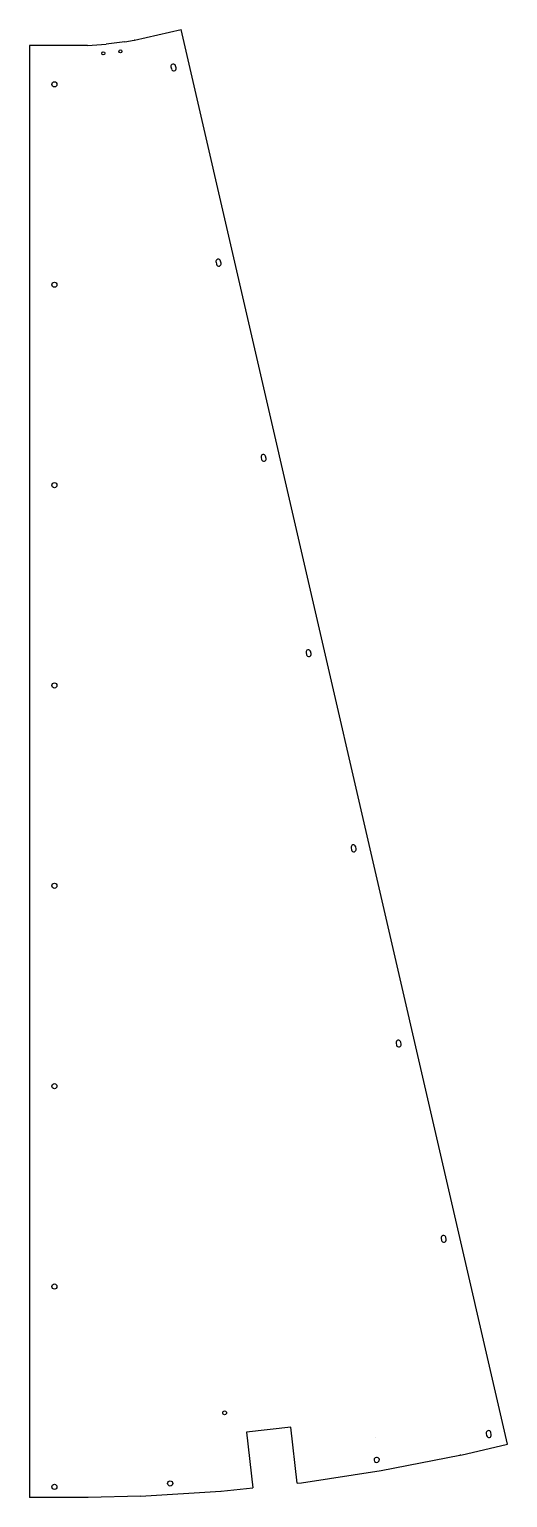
# Model space of a CAD drawing. Header units: millimetres. Extents: x -59 to 1051, y -841 to 2567.
import ezdxf

# ---------------------------------------------------------------- set-up
doc = ezdxf.new("R2010")
doc.units = ezdxf.units.MM

msp = doc.modelspace()

# ---------------------------------------------------------------- linework, layer by layer
at = {"color": 7, "linetype": 'Continuous', "lineweight": 25}
for p, q in [((184.9, 2541.5), (293.8, 2566.7)), ((1051.3, -717.1), (293.8, 2566.7)), ((75.8, 2529), (-58.9, 2529)), ((-58.9, 2529), (-58.9, -841)), ((75.8, 2529), (97.6, 2530.5)), ((97.7, 2530.5), (97.6, 2530.5)), ((97.7, 2530.5), (119.4, 2532.5)), ((119.5, 2532.5), (119.4, 2532.5)), ((162.8, 2537.9), (119.5, 2532.5)), ((162.9, 2538), (162.8, 2537.9)), ((162.9, 2538), (184.4, 2541.4)), ((184.9, 2541.5), (184.4, 2541.4)), ((269.8, 2479.5), (270.9, 2474.7)), ((281.6, 2477.1), (280.5, 2482)), ((374.3, 2026.4), (375.4, 2021.6)), ((386.1, 2024), (385, 2028.9)), ((478.8, 1573.3), (479.9, 1568.5)), ((490.6, 1570.9), (489.5, 1575.8)), ((583.3, 1120.2), (584.4, 1115.4)), ((595.2, 1117.8), (594, 1122.7)), ((687.8, 667.1), (689, 662.3)), ((699.7, 664.7), (698.6, 669.6)), ((792.3, 214), (793.5, 209.2)), ((804.2, 211.6), (803.1, 216.5)), ((908.7, -241.5), (907.6, -236.6)), ((896.9, -239.1), (898, -243.9)), ((548.1, -677.3), (444.8, -689.1)), ((562.9, -807.3), (548.1, -677.3)), ((444.8, -689.1), (459.5, -818.3)), ((743.7, -700.6), (743.7, -700.7)), ((743.7, -700.6), (743.7, -700.7)), ((743.7, -700.7), (743.7, -700.7)), ((1001.4, -692.2), (1002.5, -697)), ((1013.2, -694.6), (1012.1, -689.7)), ((757.9, -778.3), (940.5, -742.6)), ((942.3, -742.2), (940.5, -742.6)), ((942.3, -742.2), (1051.3, -717.1)), ((572.5, -806.3), (757.8, -778.3)), ((752.9, -751.2), (753.3, -753.5)), ((757.8, -778.3), (757.9, -778.3)), ((562.9, -807.3), (572.4, -806.3)), ((572.4, -806.3), (572.5, -806.3)), ((75.4, -841), (-58.9, -841)), ((77.2, -840.9), (75.4, -841)), ((198.8, -837.7), (77.2, -840.9)), ((198.8, -837.7), (198.9, -837.7)), ((198.9, -837.7), (385.9, -826.1)), ((385.9, -826.1), (386, -826.1)), ((386, -826.1), (459.5, -818.3))]:
    msp.add_line(p, q, dxfattribs=at)
for centre, radius in [((112.7, 2511.1), 3.5), ((152.5, 2515.6), 3.5), ((-0.8, 2439), 6), ((-0.8, 1974), 6), ((-0.8, 1509), 6), ((-0.8, 1044), 6), ((-0.8, 579), 6), ((-0.8, 114), 6), ((-0.8, -351), 6), ((394.3, -644.1), 4.5), ((-0.8, -816), 6), ((268.1, -808), 6)]:
    msp.add_circle(centre, radius, dxfattribs=at)
for centre, radius, start, end in [((75.8, 2529), 0.05, 360, 3.8383), ((275.1, 2480.8), 5.5, 12.9889, 192.9889), ((276.3, 2475.9), 5.5, 192.9889, 12.9889), ((379.6, 2027.7), 5.5, 12.9889, 192.9889), ((380.8, 2022.8), 5.5, 192.9889, 12.9889), ((484.2, 1574.6), 5.5, 12.9889, 192.9889), ((485.3, 1569.7), 5.5, 192.9889, 12.9889), ((588.7, 1121.5), 5.5, 12.9889, 192.9889), ((589.8, 1116.6), 5.5, 192.9889, 12.9889), ((693.2, 668.4), 5.5, 12.9889, 192.9889), ((694.3, 663.5), 5.5, 192.9889, 12.9889), ((797.7, 215.3), 5.5, 12.9889, 192.9889), ((798.8, 210.4), 5.5, 192.9889, 12.9889), ((902.2, -237.8), 5.5, 12.9889, 192.9889), ((903.3, -242.7), 5.5, 192.9889, 12.9889), ((1006.7, -690.9), 5.5, 12.9889, 192.9889), ((1007.9, -695.8), 5.5, 192.9889, 12.9889)]:
    msp.add_arc(centre, radius, start, end, dxfattribs=at)
for centre, start_param, end_param in [((747.2, -753.4), 4.708186, 7.858185), ((747.3, -753.4), 3.407946, 4.716592), ((747.3, -753.4), 1.566593, 3.024126)]:
    msp.add_ellipse(centre, major_axis=(-5.97, -0.63), ratio=0.998727, start_param=start_param, end_param=end_param, dxfattribs=at)

doc.saveas('drawing.dxf')
